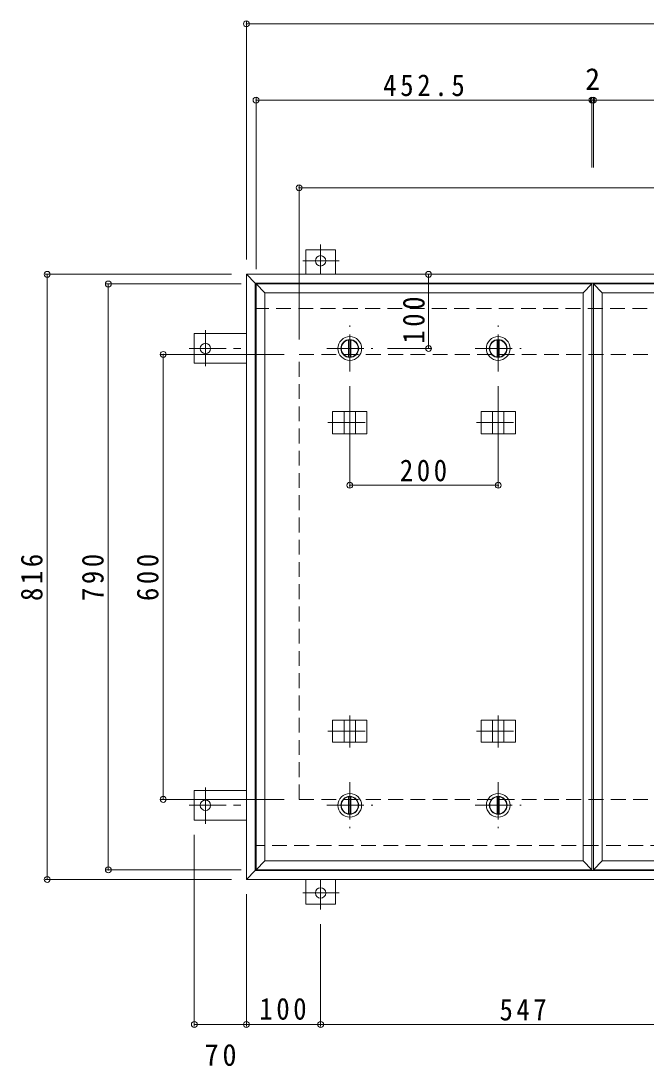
# Model space of a CAD drawing. Units: millimetres at full size, sheet at 1:10; some dimension numbers follow another scale. Extents: x -2686 to 2789, y -1962 to 1769.
# Drawn here: x -2686 to -1844, y -179 to 1231 of the extents above; entities that cross this region are included whole.
import ezdxf
from ezdxf.enums import TextEntityAlignment as Align

# ---------------------------------------------------------------- set-up
doc = ezdxf.new("R2010")
doc.units = ezdxf.units.MM
doc.header["$LTSCALE"] = 10
doc.header["$PDMODE"] = 32
doc.header["$PDSIZE"] = 8
doc.linetypes.add('CHAIN1', pattern=[8, 5, -1, 1, -1])
doc.linetypes.add('DASHED2', pattern=[3, 2, -1])
for name, color, linetype, lineweight in [('0-1_躯体', 2, 'DASHED2', 9), ('0-2_仕上', 4, 'Continuous', 9), ('0-3_建具', 4, 'Continuous', 9), ('0-C_084', 2, 'Continuous', 9), ('0-E_090', 3, 'Continuous', 9), ('0-F_092', 7, 'Continuous', 9)]:
    doc.layers.add(name, color=color, linetype=linetype, lineweight=lineweight)
doc.styles.add('ＭＳ ゴシック', font='')
doc.styles.get('ＭＳ ゴシック').set_extended_font_data('MS Gothic')

msp = doc.modelspace()

# ---------------------------------------------------------------- linework, layer by layer
at = {"layer": '0-1_躯体'}
for p, q in [((-552.35, 842.92), (-2370.35, 842.92)), ((-2311.35, 180.92), (-2311.35, 780.92)), ((-2311.35, 780.92), (-611.35, 780.92)), ((-2311.35, 180.92), (-611.35, 180.92)), ((-1007.85, 118.92), (-2370.35, 118.92))]:
    msp.add_line(p, q, dxfattribs=at)
at = {"layer": '0-2_仕上'}
for p, q in [((-2369.35, 85.92), (-2369.35, 875.92)), ((-2369.35, 875.92), (-1916.85, 875.92)), ((-1916.85, 85.92), (-1916.85, 875.92)), ((-1914.85, 85.92), (-1914.85, 875.92)), ((-1914.85, 875.92), (-1462.35, 875.92)), ((-1928.85, 97.92), (-1928.85, 863.92))]:
    msp.add_line(p, q, dxfattribs=at)
for points in [[(-2357.35, 97.92), (-2357.35, 863.92), (-2369.35, 875.92)], [(-2357.35, 863.92), (-1928.85, 863.92), (-1916.85, 875.92)], [(-1902.85, 97.92), (-1902.85, 863.92), (-1914.85, 875.92)], [(-1902.85, 863.92), (-1474.35, 863.92), (-1462.35, 875.92)], [(-2357.35, 97.92), (-2369.35, 85.92), (-1916.85, 85.92)], [(-2357.35, 97.92), (-1928.85, 97.92), (-1916.85, 85.92)], [(-1902.85, 97.92), (-1914.85, 85.92), (-1462.35, 85.92)], [(-1902.85, 97.92), (-1474.35, 97.92), (-1462.35, 85.92)]]:
    msp.add_lwpolyline(points, dxfattribs=at)
at = {"layer": '0-3_建具', "color": 2}
for p, q in [((-2382.35, 72.92), (-2382.35, 888.92)), ((-2382.35, 888.92), (-2370.35, 876.92)), ((-540.35, 888.92), (-2382.35, 888.92)), ((-2370.35, 84.92), (-2370.35, 876.92)), ((-552.35, 876.92), (-2370.35, 876.92)), ((-2382.35, 72.92), (-2370.35, 84.92)), ((-552.35, 84.92), (-2370.35, 84.92)), ((-540.35, 72.92), (-2382.35, 72.92))]:
    msp.add_line(p, q, dxfattribs=at)
at = {"layer": '0-3_建具', "linetype": 'CHAIN1'}
for p, q in [((-2243.1, 711.04), (-2243.1, 667.8)), ((-2043.1, 711.04), (-2043.1, 667.8)), ((-2272.51, 688.92), (-2213.69, 688.92)), ((-2072.51, 688.92), (-2013.69, 688.92)), ((-2243.1, 250.81), (-2243.1, 294.04)), ((-2043.1, 250.81), (-2043.1, 294.04)), ((-2272.51, 272.92), (-2213.69, 272.92)), ((-2072.51, 272.92), (-2013.69, 272.92))]:
    msp.add_line(p, q, dxfattribs=at)
at = {"layer": '0-3_建具'}
for p, q in [((-2266.19, 703.92), (-2220.01, 703.92)), ((-2266.19, 703.92), (-2266.19, 673.92)), ((-2250.6, 703.92), (-2250.6, 673.92)), ((-2235.6, 703.92), (-2235.6, 673.92)), ((-2220.01, 703.92), (-2220.01, 673.92)), ((-2066.19, 703.92), (-2020.01, 703.92)), ((-2066.19, 703.92), (-2066.19, 673.92)), ((-2050.6, 703.92), (-2050.6, 673.92)), ((-2035.6, 703.92), (-2035.6, 673.92)), ((-2020.01, 703.92), (-2020.01, 673.92)), ((-2266.19, 673.92), (-2220.01, 673.92)), ((-2066.19, 673.92), (-2020.01, 673.92)), ((-2266.19, 287.92), (-2220.01, 287.92)), ((-2266.19, 257.92), (-2266.19, 287.92)), ((-2250.6, 257.92), (-2250.6, 287.92)), ((-2235.6, 257.92), (-2235.6, 287.92)), ((-2220.01, 257.92), (-2220.01, 287.92)), ((-2066.19, 287.92), (-2020.01, 287.92)), ((-2066.19, 257.92), (-2066.19, 287.92)), ((-2050.6, 257.92), (-2050.6, 287.92)), ((-2035.6, 257.92), (-2035.6, 287.92)), ((-2020.01, 257.92), (-2020.01, 287.92)), ((-2266.19, 257.92), (-2220.01, 257.92)), ((-2066.19, 257.92), (-2020.01, 257.92))]:
    msp.add_line(p, q, dxfattribs=at)
at = {"layer": '0-C_084', "linetype": 'CHAIN1'}
for p, q in [((-2243.1, 757.92), (-2243.1, 819.92)), ((-2043.1, 757.92), (-2043.1, 819.92)), ((-2274.1, 788.92), (-2212.1, 788.92)), ((-2074.1, 788.92), (-2012.1, 788.92)), ((-2243.1, 203.92), (-2243.1, 141.92)), ((-2043.1, 203.92), (-2043.1, 141.92)), ((-2274.1, 172.92), (-2212.1, 172.92)), ((-2074.1, 172.92), (-2012.1, 172.92))]:
    msp.add_line(p, q, dxfattribs=at)
at = {"layer": '0-C_084'}
for p, q in [((-2244.6, 800.33), (-2244.6, 777.52)), ((-2241.6, 800.33), (-2241.6, 777.52)), ((-2044.6, 800.33), (-2044.6, 777.52)), ((-2041.6, 800.33), (-2041.6, 777.52)), ((-2244.6, 161.52), (-2244.6, 184.33)), ((-2241.6, 161.52), (-2241.6, 184.33)), ((-2044.6, 161.52), (-2044.6, 184.33)), ((-2041.6, 161.52), (-2041.6, 184.33))]:
    msp.add_line(p, q, dxfattribs=at)
for centre, radius in [((-2243.1, 788.92), 16), ((-2043.1, 788.92), 16), ((-2243.1, 788.92), 12), ((-2243.1, 788.92), 11.5), ((-2043.1, 788.92), 12), ((-2043.1, 788.92), 11.5), ((-2243.1, 172.92), 16), ((-2243.1, 172.92), 12), ((-2243.1, 172.92), 11.5), ((-2043.1, 172.92), 16), ((-2043.1, 172.92), 12), ((-2043.1, 172.92), 11.5)]:
    msp.add_circle(centre, radius, dxfattribs=at)
at = {"layer": '0-E_090'}
for p, q in [((-2302.35, 888.92), (-2302.35, 922.12)), ((-2262.35, 922.12), (-2302.35, 922.12)), ((-2262.35, 888.92), (-2262.35, 922.12)), ((-2382.35, 808.92), (-2452.55, 808.92)), ((-2452.55, 808.92), (-2452.55, 768.92)), ((-2382.35, 768.92), (-2452.55, 768.92)), ((-2382.35, 192.92), (-2452.55, 192.92)), ((-2452.55, 152.92), (-2452.55, 192.92)), ((-2382.35, 152.92), (-2452.55, 152.92)), ((-2302.35, 72.92), (-2302.35, 39.72)), ((-2262.35, 72.92), (-2262.35, 39.72)), ((-2262.35, 39.72), (-2302.35, 39.72))]:
    msp.add_line(p, q, dxfattribs=at)
at = {"layer": '0-E_090', "linetype": 'CHAIN1'}
for p, q in [((-2282.35, 929.28), (-2282.35, 889.12)), ((-2257.51, 907.12), (-2306.39, 907.12)), ((-2437.55, 813.76), (-2437.55, 764.88)), ((-2459.71, 788.92), (-2382.35, 788.92)), ((-2437.55, 148.08), (-2437.55, 196.97)), ((-2459.71, 172.92), (-2382.35, 172.92)), ((-2282.35, 32.57), (-2282.35, 72.72)), ((-2257.51, 54.72), (-2306.39, 54.72))]:
    msp.add_line(p, q, dxfattribs=at)
at = {"layer": '0-E_090'}
for centre in [(-2282.35, 907.12), (-2437.55, 788.92), (-2437.55, 172.92), (-2282.35, 54.72)]:
    msp.add_circle(centre, 7, dxfattribs=at)
at = {"layer": '0-F_092'}
for p, q in [((-2382.35, 1229.64), (-2382.35, 908.92)), ((-2382.35, 1226.64), (-540.35, 1226.64)), ((-2369.35, 1126.84), (-2369.35, 895.92)), ((-2369.35, 1123.84), (-1916.85, 1123.84)), ((-1916.85, 1126.84), (-1916.85, 1033.18)), ((-1916.85, 1123.84), (-1914.85, 1123.84)), ((-1914.85, 1126.84), (-1914.85, 1033.18)), ((-1914.85, 1123.84), (-1462.35, 1123.84)), ((-2311.35, 1008.64), (-2311.35, 800.92)), ((-2311.35, 1005.64), (-611.35, 1005.64)), ((-2653.72, 888.92), (-2402.35, 888.92)), ((-2650.72, 888.92), (-2650.72, 72.92)), ((-2136.96, 888.92), (-2136.96, 788.92)), ((-2571.4, 875.92), (-2389.35, 875.92)), ((-2568.4, 85.92), (-2568.4, 875.92)), ((-2497.47, 780.92), (-2331.35, 780.92)), ((-2494.47, 180.92), (-2494.47, 780.92)), ((-2133.96, 788.92), (-2192.1, 788.92)), ((-2243.1, 601.49), (-2243.1, 737.92)), ((-2043.1, 601.49), (-2043.1, 737.92)), ((-2243.1, 604.49), (-2043.1, 604.49)), ((-2497.47, 180.92), (-2331.35, 180.92)), ((-2452.55, -125.53), (-2452.55, 132.92)), ((-2571.4, 85.92), (-2389.35, 85.92)), ((-2653.72, 72.92), (-2402.35, 72.92)), ((-2382.35, -125.53), (-2382.35, 52.92)), ((-2282.35, -125.53), (-2282.35, 12.57)), ((-2452.55, -122.53), (-2382.35, -122.53)), ((-2382.35, -122.53), (-2282.35, -122.53)), ((-2282.35, -122.53), (-1735.35, -122.53))]:
    msp.add_line(p, q, dxfattribs=at)
for p in [(-2382.35, 1226.64), (-2369.35, 1123.84), (-1916.85, 1123.84), (-1914.85, 1123.84), (-2311.35, 1005.64), (-2650.72, 888.92), (-2136.96, 888.92), (-2568.4, 875.92), (-2136.96, 788.92), (-2494.47, 780.92), (-2243.1, 604.49), (-2043.1, 604.49), (-2494.47, 180.92), (-2568.4, 85.92), (-2650.72, 72.92), (-2452.55, -122.53), (-2382.35, -122.53), (-2282.35, -122.53)]:
    msp.add_point(p, dxfattribs=at)

# ---------------------------------------------------------------- texts
at = {"layer": '0-F_092', "color": 2, "style": 'ＭＳ ゴシック'}
msp.add_text('2', height=29.33, dxfattribs=at).set_placement((-1925.85, 1128.84), align=Align.BOTTOM_LEFT)
at = {"layer": '0-F_092', "color": 2, "char_height": 29.33, "attachment_point": 7, "style": 'ＭＳ ゴシック'}
for s, insert in [('\\T1.28;\\W0.9;452.5', (-2198.1, 1128.84)), ('\\T1.27;\\W0.9;200', (-2175.6, 609.49)), ('\\T1.27;\\W0.9;100', (-2364.85, -116.53)), ('\\T1.27;\\W0.9;547', (-2041.35, -117.53)), ('\\T1.27;\\W0.95;70', (-2438.7, -178.71))]:
    msp.add_mtext(s, dxfattribs=dict(at, insert=insert))
at = {"layer": '0-F_092', "color": 2, "char_height": 29.33, "attachment_point": 7, "rotation": 90, "style": 'ＭＳ ゴシック'}
for s, insert in [('\\T1.27;\\W0.9;100', (-2141.96, 795.44)), ('\\T1.27;\\W0.9;816', (-2656.72, 448.42)), ('\\T1.27;\\W0.9;790', (-2574.4, 448.42)), ('\\T1.27;\\W0.9;600', (-2500.47, 448.42))]:
    msp.add_mtext(s, dxfattribs=dict(at, insert=insert))

doc.saveas('drawing.dxf')
